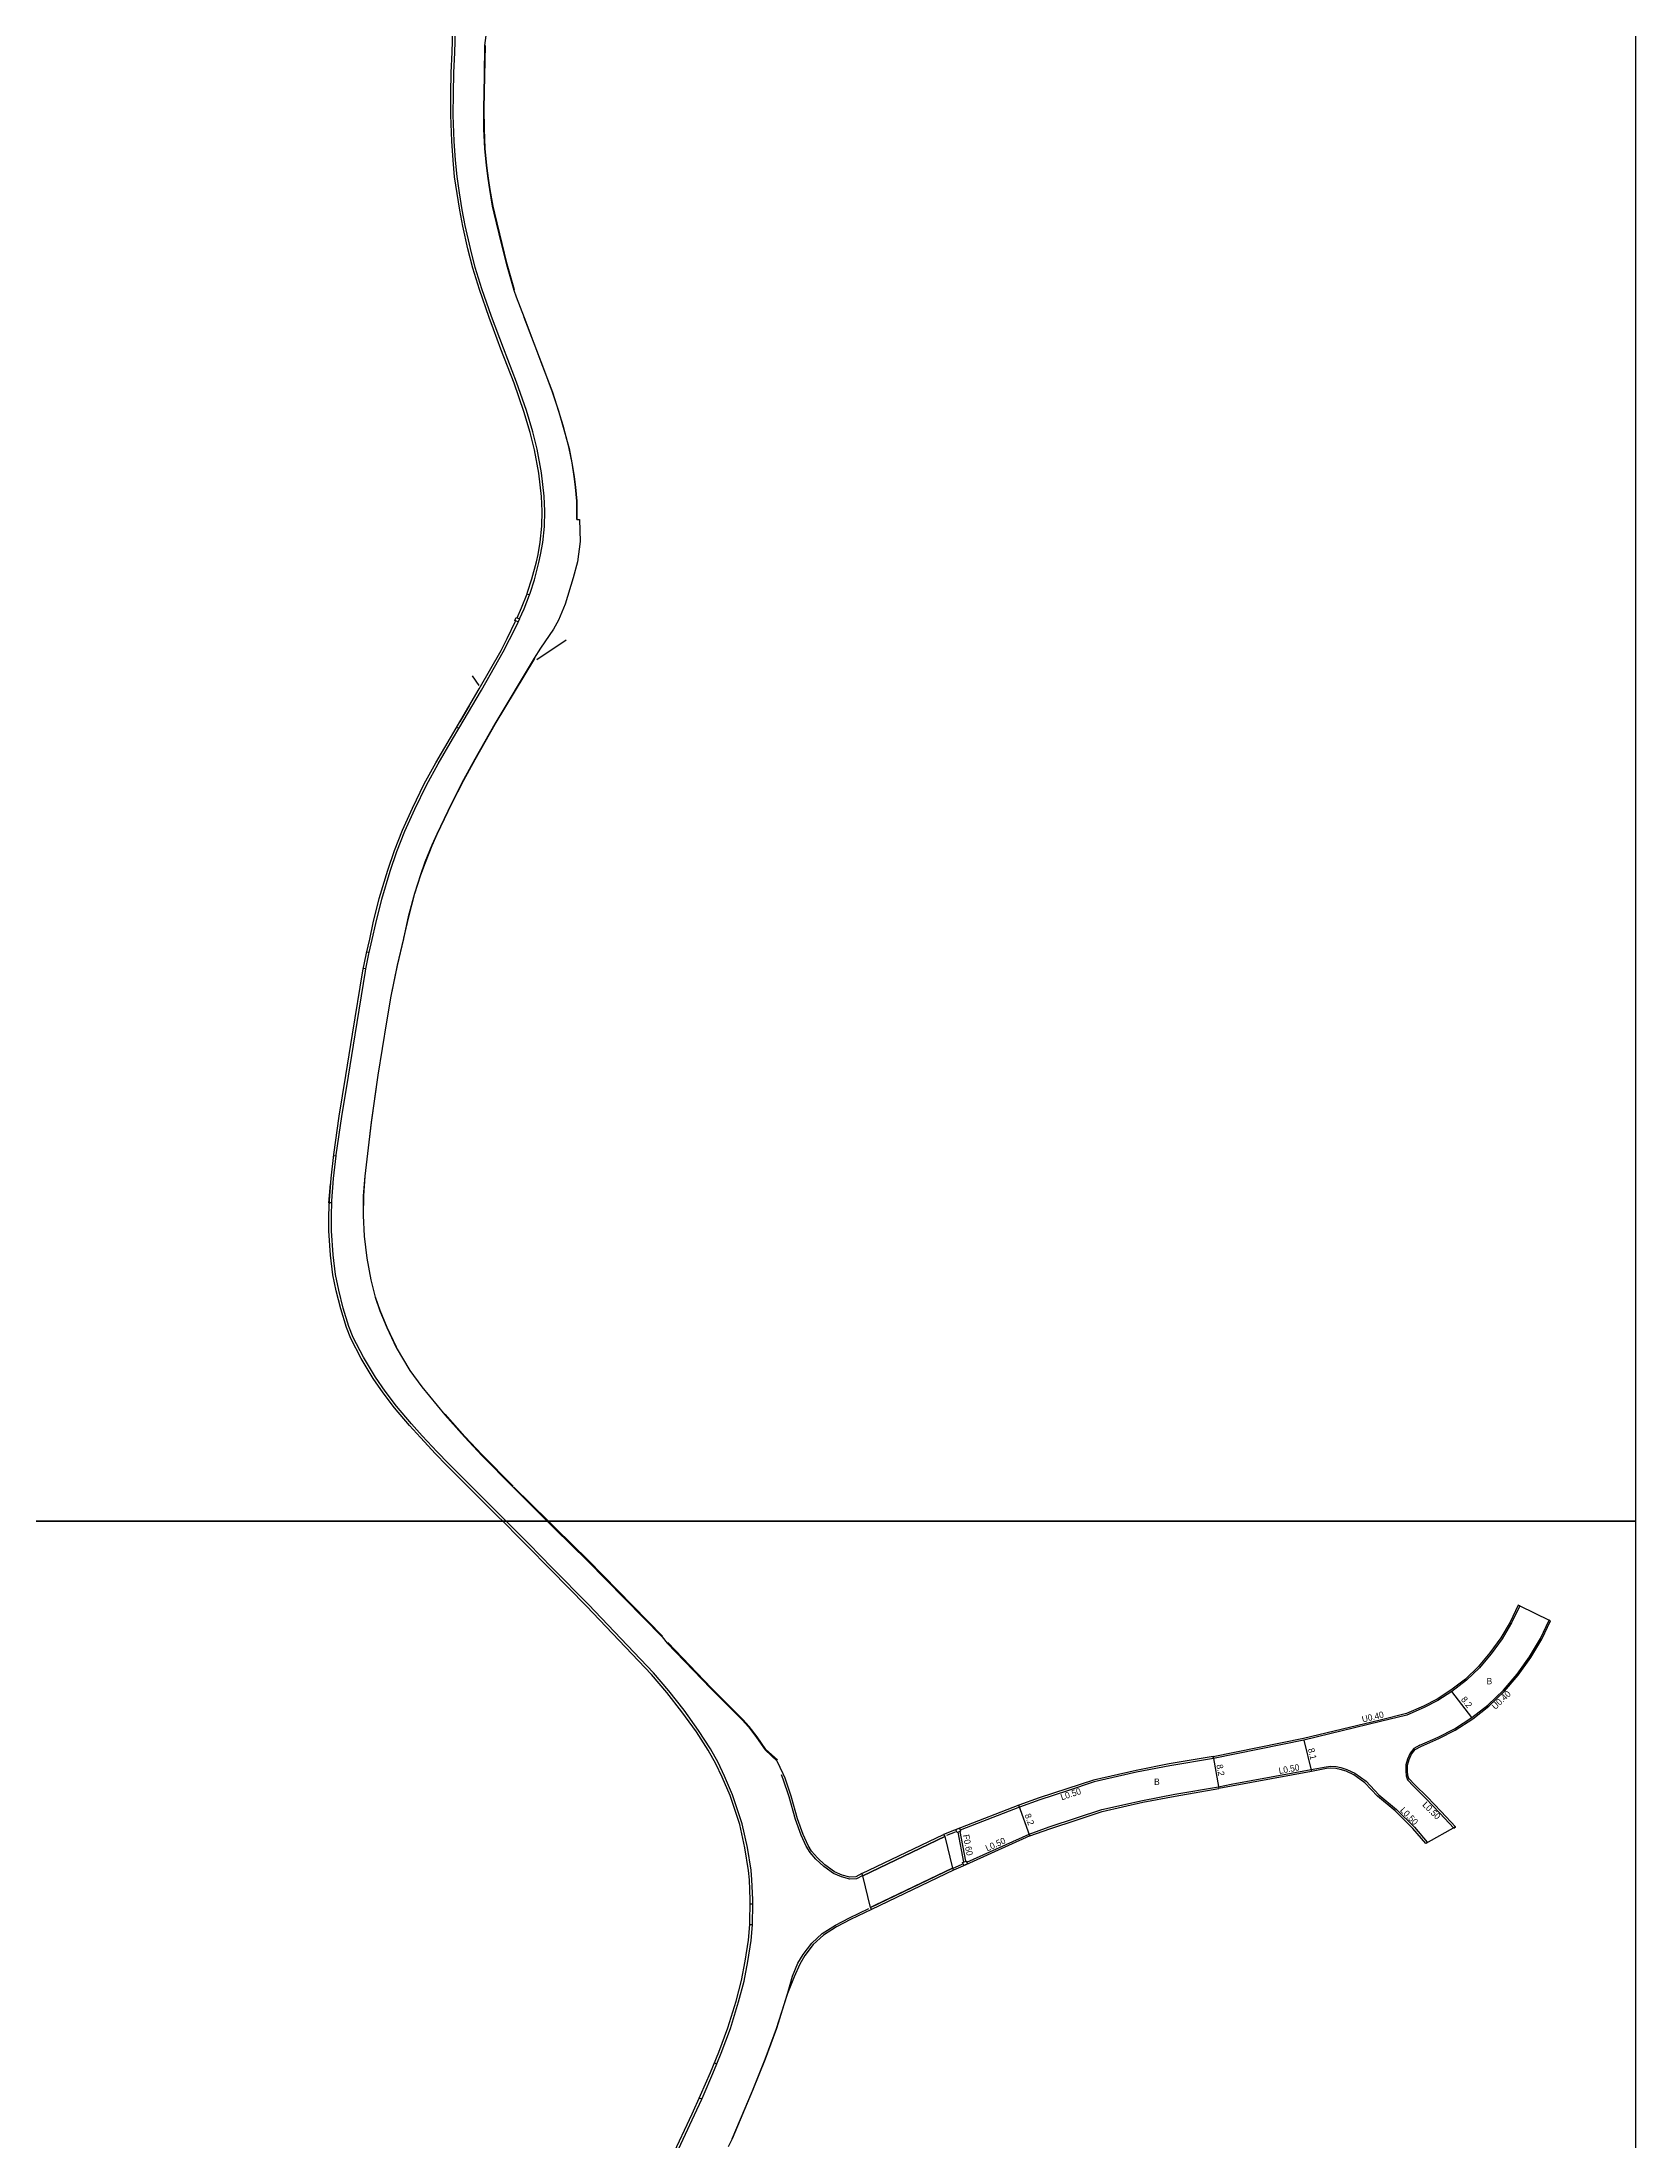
# Model space of a CAD drawing. Header units: metres. Extents: x 0 to 2400, y -93000 to -90000.
# Drawn here: x 2000 to 2400, y -91956 to -91429 of the extents above; entities that cross this region are included whole.
import ezdxf

# ---------------------------------------------------------------- set-up
doc = ezdxf.new("R2010")
doc.units = ezdxf.units.M
doc.header["$LTSCALE"] = 2.5
for name, color, linetype in [('側溝・桝', 7, 'Continuous'), ('図郭', 7, 'Continuous'), ('幅員', 7, 'Continuous'), ('歩道・分離帯・安全施設', 7, 'Continuous'), ('舗装', 7, 'Continuous'), ('道路', 7, 'Continuous')]:
    doc.layers.add(name, color=color, linetype=linetype)
doc.styles.get("Standard").update_dxf_attribs({"font": ''})
doc.styles.get('Standard').set_extended_font_data('@MS PGothic')

msp = doc.modelspace()

# ---------------------------------------------------------------- linework, layer by layer
at = {"layer": '側溝・桝'}
for points in [[(2121.72, -91567.24), (2122.32, -91567.48), (2122.48, -91567.07), (2123.57, -91563.7), (2124.69, -91559.37), (2125.13, -91557.5), (2125.66, -91554.36), (2126.07, -91550.33), (2126.18, -91546.54), (2126.02, -91542.75), (2125.36, -91536.91), (2124.24, -91530.94), (2123.16, -91526.62), (2121.54, -91521.29), (2119.07, -91514.16), (2115.78, -91505.63), (2112.8, -91497.7), (2110.37, -91490.72), (2108.74, -91485.34), (2107.49, -91480.56), (2106.22, -91474.86), (2105.47, -91470.88), (2104.8, -91466.66), (2104.18, -91462.5), (2103.8, -91458.4), (2103.47, -91453.65), (2103.22, -91447.12), (2103.24, -91441.6), (2103.36, -91436.5), (2103.56, -91431.38), (2103.78, -91425.82)], [(2119.83, -91573.55), (2120.96, -91571.01), (2122.32, -91567.48)], [(2104.61, -91601.01), (2110.26, -91591.41), (2115.76, -91581.82), (2117.35, -91578.72), (2119.45, -91574.41), (2119.5, -91574.31)], [(2081.49, -91657.11), (2082.12, -91657.26), (2082.87, -91654.02), (2083.77, -91650), (2085.26, -91643.84), (2087.39, -91636.82), (2089.03, -91631.91), (2091.03, -91626.78), (2093.54, -91621.32), (2096.46, -91615.26), (2099.44, -91609.95), (2103.03, -91603.69), (2104.61, -91601.01), (2104.05, -91600.68)], [(2081.29, -91661.39), (2082.05, -91657.56), (2082.12, -91657.26)], [(2073.17, -91708.21), (2073.82, -91708.28), (2073.85, -91708.05), (2075.25, -91698.45), (2076.9, -91688.26), (2078.55, -91677.88), (2081.18, -91661.96), (2081.29, -91661.39), (2080.65, -91661.26)], [(2072.74, -91720.07), (2072.76, -91719.55), (2073.18, -91713.94), (2073.82, -91708.28)], [(2116.52, -91800), (2114.92, -91798.38), (2101.99, -91785.47), (2099.2, -91782.6), (2095.44, -91778.53), (2092.75, -91775.51), (2088.98, -91771.11), (2086.11, -91767.35), (2083.66, -91763.79), (2080.66, -91758.79), (2078.12, -91753.84), (2077.02, -91751.15), (2075.58, -91746.48), (2074.49, -91741.98), (2073.66, -91738.04), (2073.04, -91733.12), (2072.66, -91727.1), (2072.63, -91723.1), (2072.74, -91720.07), (2072.09, -91720.04)], [(2177.7, -91896), (2178.35, -91895.99), (2178.36, -91894.94), (2178.15, -91889.93), (2177.92, -91887.54), (2177.04, -91881.82), (2175.73, -91875.93), (2173.26, -91868.6), (2171.3, -91863.94), (2169.67, -91860.54), (2167.75, -91857.08), (2164.78, -91852.47), (2161.12, -91847.42), (2157.31, -91842.53), (2153.43, -91838.03), (2137.14, -91820.84), (2128.03, -91811.65), (2122.13, -91805.66), (2116.52, -91800)], [(2370.83, -91821.24), (2370.47, -91821.07), (2368.41, -91825.32), (2366.08, -91829.25), (2363.36, -91833.04), (2360.47, -91836.46), (2357.18, -91839.6), (2353.57, -91842.41), (2350.11, -91844.65), (2346.7, -91846.4), (2342.4, -91848.26), (2335.79, -91849.88), (2316.59, -91854.54), (2293.92, -91859.1)], [(2343.03, -91864.54), (2342.76, -91863.8), (2342.63, -91862.59), (2342.66, -91861.18), (2343.07, -91859.79), (2343.7, -91858.4), (2344.55, -91857.29), (2345.97, -91856.52), (2350.54, -91854.54), (2354.64, -91852.44), (2359.07, -91849.53), (2363.07, -91846.42), (2367.04, -91842.63), (2370.46, -91838.57), (2373.61, -91834.19), (2376.35, -91829.59), (2378.57, -91824.99), (2378.21, -91824.81)], [(2293.99, -91859.5), (2282.98, -91861.38), (2274.68, -91862.99), (2264.01, -91865.41), (2257.35, -91867.61), (2250.42, -91869.88), (2245.31, -91871.71), (2230.43, -91877.48)], [(2295.2, -91866.59), (2298.43, -91866), (2318.45, -91862.32), (2322.25, -91861.57), (2323.45, -91861.48), (2324.75, -91861.53), (2325.91, -91861.8), (2327.47, -91862.25), (2329.44, -91863.19), (2332.26, -91865.22), (2335.44, -91868.62), (2339.94, -91872.28), (2344.39, -91876.77), (2347.63, -91880.5), (2347.25, -91880.83)], [(2232.07, -91885.53), (2247.72, -91878.5), (2252.76, -91876.69), (2259.6, -91874.45), (2265.94, -91872.35), (2276.16, -91870.03), (2284.27, -91868.46), (2295.2, -91866.59)], [(2342.67, -91864.88), (2344.15, -91866.44), (2347.28, -91869.53), (2350.78, -91873.2), (2354.3, -91876.99), (2354.67, -91876.65)], [(2229.86, -91878.02), (2231.28, -91885.55)], [(2231.84, -91885.3), (2230.43, -91877.8)], [(2178.28, -91901.23), (2178.29, -91901.18), (2178.35, -91895.99)], [(2168.71, -91935.92), (2169.31, -91936.17), (2170.42, -91933.44), (2172.74, -91927.3), (2174.78, -91920.58), (2176.19, -91915.4), (2177.12, -91910.47), (2177.96, -91905.18), (2178.28, -91901.23), (2177.63, -91901.23)], [(2165.55, -91945), (2165.88, -91944.29), (2168.34, -91938.55), (2169.31, -91936.17)], [(2099.5, -92080.29), (2103.21, -92074.67), (2104.64, -92072.22), (2110, -92061.91), (2114.74, -92052.55), (2119.85, -92042.38), (2128.09, -92025.38), (2132.47, -92015.94), (2137.11, -92005.94), (2144.15, -91990.84), (2153.26, -91971.37), (2158.62, -91959.86), (2163.72, -91948.96), (2165.55, -91945), (2164.96, -91944.73)]]:
    msp.add_lwpolyline(points, dxfattribs=at)
for points in [[(2118.69, -91573.94), (2119.02, -91573.19), (2119.83, -91573.55), (2119.5, -91574.31)], [(2230.25, -91877.01), (2230.43, -91877.48), (2230.53, -91877.76), (2230.43, -91877.8), (2229.86, -91878.02), (2229.6, -91878.12), (2229.31, -91877.37)], [(2231.36, -91886.39), (2231.03, -91885.66), (2231.28, -91885.55), (2231.84, -91885.3), (2231.94, -91885.25), (2232.07, -91885.53), (2232.27, -91885.98)]]:
    msp.add_lwpolyline(points, close=True, dxfattribs=at)
at = {"layer": '図郭'}
for points in [[(1600, -91800), (2400, -91800), (2400, -91200), (1600, -91200)], [(1600, -92400), (2400, -92400), (2400, -91800), (1600, -91800)]]:
    msp.add_lwpolyline(points, close=True, dxfattribs=at)
at = {"layer": '幅員'}
for points in [[(2358.84, -91849.21), (2353.8, -91842.73)], [(2316.67, -91854.93), (2318.54, -91862.81)], [(2293.9, -91859), (2295.28, -91867.09)], [(2247.91, -91878.96), (2245.14, -91871.24)]]:
    msp.add_lwpolyline(points, dxfattribs=at)
at = {"layer": '歩道・分離帯・安全施設'}
for points in [[(2118.6, -91490.96), (2116.77, -91484.56), (2115.45, -91479.33), (2113.61, -91471.7), (2113.2, -91469.95), (2112.48, -91465.8), (2112.05, -91462.96), (2111.64, -91459.74), (2111.25, -91455.47), (2111, -91450.61), (2110.96, -91445.53), (2111.14, -91437.27), (2111.29, -91429.65)], [(2134.24, -91548.59), (2134.23, -91544.01), (2133.89, -91540.5), (2133.57, -91537.8), (2133.02, -91534.4), (2132.3, -91530.79), (2131.69, -91528.41), (2130.74, -91524.91), (2129.66, -91521.41), (2128.11, -91516.66), (2125.65, -91510.12), (2121.01, -91497.89)], [(2124.17, -91583.76), (2131.5, -91578.77)], [(2090.82, -91653.67), (2092.03, -91648.34), (2093.57, -91642.49), (2095.08, -91637.8), (2096.22, -91634.64), (2097.91, -91630.38), (2099.15, -91627.58), (2102.84, -91619.89), (2105.85, -91614), (2108.69, -91608.83), (2113.71, -91599.93), (2123.64, -91583.49)], [(2107.94, -91587.83), (2109.64, -91590.26)], [(2107.23, -91595.38), (2104.89, -91599.4)], [(2088.97, -91756.32), (2086.59, -91751.33), (2084.85, -91747.12), (2083.73, -91743.76), (2082.59, -91739.41), (2081.59, -91733.97), (2080.95, -91728.42), (2080.69, -91723.28), (2080.73, -91718.34), (2081.11, -91713.37), (2081.73, -91707.7), (2082.69, -91699.88), (2084.34, -91688.04), (2086.53, -91674.66), (2087.66, -91668.21), (2089.22, -91660.49), (2090.79, -91653.84)], [(2072.28, -91715.29), (2071.9, -91720.19)], [(2118.26, -91791.19), (2110.47, -91783.34), (2106.13, -91778.71), (2101.21, -91773.12)], [(2127.11, -91800), (2118.43, -91791.39)], [(2155.74, -91828.83), (2137.04, -91809.79), (2128.87, -91801.75), (2127.11, -91800)], [(2184.6, -91859.84), (2181.65, -91857.26), (2179.44, -91854.11), (2177.43, -91851.48), (2175.85, -91849.71), (2167.98, -91841.85), (2157.04, -91830.41)], [(2205.94, -91888.85), (2204.38, -91889.72), (2202.69, -91889.79), (2200.6, -91889.24), (2198.66, -91888.36), (2196.17, -91886.63), (2194.21, -91884.8), (2192.73, -91883.1), (2191.8, -91881.56), (2190.53, -91878.8), (2189.12, -91874.82), (2187.51, -91869.16), (2186.02, -91864.68), (2185.53, -91863.6)], [(2229.17, -91877.97), (2226.94, -91878.83)], [(2228.52, -91887.12), (2230.89, -91886.05)], [(2188.3, -91914.12), (2189.7, -91910.9), (2191.03, -91908.68), (2193.18, -91905.89), (2195.81, -91903.46), (2199.09, -91901.34), (2202.65, -91899.51), (2207.5, -91897.2)], [(2173.19, -91954.99), (2178.3, -91942.88), (2181.51, -91934.95), (2184.35, -91927.25), (2186.96, -91918.94), (2188.3, -91914.12)]]:
    msp.add_lwpolyline(points, dxfattribs=at)
at = {"layer": '道路'}
for points in [[(2111.89, -91423.41), (2111.08, -91429.65), (2110.93, -91437.26), (2110.75, -91445.53), (2110.79, -91450.61), (2111.04, -91455.49), (2111.43, -91459.76), (2111.84, -91462.99), (2112.28, -91465.83), (2112.99, -91470), (2113.4, -91471.75), (2115.25, -91479.38), (2116.57, -91484.62), (2118.39, -91491.02), (2118.99, -91492.76), (2120.97, -91497.91), (2125.61, -91510.14), (2128.08, -91516.67), (2129.63, -91521.42), (2130.7, -91524.92), (2131.66, -91528.42), (2132.27, -91530.8), (2132.99, -91534.41), (2133.53, -91537.8), (2133.85, -91540.5), (2134.2, -91544.01), (2134.2, -91548.59), (2134.86, -91548.57), (2135.04, -91554.16), (2134.41, -91559.26), (2133.32, -91563.28), (2131.27, -91569.83), (2129.65, -91573.88), (2128.33, -91576.12), (2125.06, -91580.92), (2123.54, -91583.43), (2113.61, -91599.87), (2108.59, -91608.77), (2105.75, -91613.95), (2102.74, -91619.84), (2099.05, -91627.53), (2097.8, -91630.34), (2096.11, -91634.6), (2094.97, -91637.77), (2093.46, -91642.46), (2091.92, -91648.31), (2090.71, -91653.72), (2089.13, -91660.47), (2087.56, -91668.19), (2086.44, -91674.64), (2084.24, -91688.02), (2082.59, -91699.86), (2081.64, -91707.69), (2081.01, -91713.36), (2080.63, -91718.34), (2080.59, -91723.28), (2080.85, -91728.43), (2081.49, -91733.99), (2082.5, -91739.43), (2083.64, -91743.79), (2084.75, -91747.15), (2086.5, -91751.37), (2088.88, -91756.36), (2092.32, -91762.15), (2095.33, -91766.27), (2101.08, -91773.24), (2106, -91778.83), (2110.34, -91783.46), (2118.23, -91791.41), (2126.8, -91800)], [(2113.3, -91500.88), (2112.19, -91497.92), (2109.75, -91490.92), (2108.12, -91485.51), (2106.86, -91480.71), (2105.58, -91474.99), (2104.83, -91470.99), (2104.16, -91466.76), (2103.53, -91462.57), (2103.15, -91458.45), (2102.82, -91453.69), (2102.57, -91447.14), (2102.59, -91441.59), (2102.71, -91436.48), (2102.91, -91431.35), (2103.13, -91425.79)], [(2121.72, -91567.24), (2121.87, -91566.86), (2122.95, -91563.52), (2124.06, -91559.21), (2124.49, -91557.37), (2125.02, -91554.27), (2125.42, -91550.29), (2125.53, -91546.55), (2125.37, -91542.8), (2124.71, -91537), (2123.61, -91531.08), (2122.54, -91526.79), (2120.92, -91521.49), (2118.46, -91514.39), (2115.17, -91505.86), (2113.3, -91500.88)], [(2118.9, -91574.04), (2118.69, -91573.94), (2119.02, -91573.19), (2119.24, -91573.29), (2120.36, -91570.76), (2121.72, -91567.24)], [(2115.61, -91800), (2114.46, -91798.84), (2101.53, -91785.93), (2098.73, -91783.04), (2094.96, -91778.97), (2092.26, -91775.94), (2088.47, -91771.52), (2085.59, -91767.73), (2083.11, -91764.14), (2080.09, -91759.11), (2077.53, -91754.11), (2076.41, -91751.37), (2074.96, -91746.66), (2073.85, -91742.13), (2073.02, -91738.15), (2072.4, -91733.18), (2072.01, -91727.13), (2071.98, -91723.09), (2072.11, -91719.52), (2072.53, -91713.88), (2073.2, -91707.97), (2074.61, -91698.36), (2076.26, -91688.16), (2077.91, -91677.78), (2080.54, -91661.84), (2081.42, -91657.42), (2082.23, -91653.88), (2083.14, -91649.85), (2084.63, -91643.67), (2086.77, -91636.62), (2088.42, -91631.69), (2090.43, -91626.52), (2092.95, -91621.04), (2095.89, -91614.96), (2098.87, -91609.63), (2102.47, -91603.37), (2109.7, -91591.08), (2115.19, -91581.51), (2116.77, -91578.43), (2118.86, -91574.13), (2118.9, -91574.04)], [(2119.87, -91804.3), (2115.61, -91800)], [(2126.8, -91800), (2128.7, -91801.91), (2136.91, -91809.91), (2155.61, -91828.95), (2156.91, -91830.54), (2167.85, -91841.97), (2175.71, -91849.83), (2177.29, -91851.59), (2179.3, -91854.22), (2181.5, -91857.36), (2184.51, -91860.21)], [(2158.03, -91959.58), (2163.13, -91948.68), (2165.28, -91944.03), (2167.74, -91938.3), (2169.82, -91933.21), (2172.12, -91927.09), (2174.16, -91920.4), (2175.56, -91915.26), (2176.48, -91910.36), (2177.32, -91905.1), (2177.64, -91901.15), (2177.71, -91894.95), (2177.5, -91889.97), (2177.28, -91887.62), (2176.4, -91881.94), (2175.1, -91876.1), (2172.65, -91868.83), (2170.71, -91864.21), (2169.09, -91860.84), (2167.19, -91857.41), (2164.24, -91852.84), (2160.6, -91847.81), (2156.8, -91842.94), (2152.95, -91838.46), (2136.67, -91821.29), (2127.57, -91812.11), (2121.67, -91806.11), (2119.87, -91804.3)], [(2370.83, -91821.24), (2368.77, -91825.51), (2366.41, -91829.47), (2363.67, -91833.28), (2360.76, -91836.73), (2357.44, -91839.9), (2353.8, -91842.73), (2350.31, -91844.99), (2346.87, -91846.76), (2342.53, -91848.64)], [(2345.79, -91856.16), (2350.37, -91854.18), (2354.44, -91852.09), (2358.84, -91849.21), (2362.8, -91846.12), (2366.75, -91842.35), (2370.14, -91838.33), (2373.28, -91833.97), (2376, -91829.4), (2378.21, -91824.81)], [(2370.83, -91821.24), (2378.21, -91824.81)], [(2342.53, -91848.64), (2335.88, -91850.27), (2316.67, -91854.93), (2293.99, -91859.5), (2293.92, -91859.1), (2293.9, -91859)], [(2345.79, -91856.16), (2344.29, -91856.98), (2343.36, -91858.2), (2342.69, -91859.65), (2342.26, -91861.12), (2342.23, -91862.6), (2342.36, -91863.84), (2342.67, -91864.88)], [(2205.96, -91888.96), (2205.7, -91888.41), (2204.24, -91889.23), (2202.75, -91889.28), (2200.77, -91888.77), (2198.91, -91887.92), (2196.48, -91886.24), (2194.57, -91884.45), (2193.13, -91882.81), (2192.25, -91881.33), (2191, -91878.61), (2189.59, -91874.67), (2187.98, -91869.01), (2186.49, -91864.49), (2185.98, -91863.39), (2184.51, -91860.21)], [(2293.9, -91859), (2282.89, -91860.88), (2274.57, -91862.5), (2263.88, -91864.93), (2257.19, -91867.13), (2250.25, -91869.41), (2245.14, -91871.24)], [(2347.25, -91880.83), (2344.03, -91877.11), (2339.6, -91872.65), (2335.1, -91868.98), (2331.93, -91865.6), (2329.18, -91863.62), (2327.29, -91862.72), (2325.79, -91862.28), (2324.68, -91862.03), (2323.46, -91861.98), (2322.31, -91862.06), (2318.54, -91862.81), (2298.52, -91866.49), (2295.28, -91867.09)], [(2247.91, -91878.96), (2252.92, -91877.16), (2259.76, -91874.92), (2266.07, -91872.84), (2276.26, -91870.52), (2284.36, -91868.95), (2295.28, -91867.09)], [(2354.67, -91876.65), (2351.14, -91872.86), (2347.63, -91869.18), (2344.5, -91866.09), (2343.03, -91864.54), (2342.67, -91864.88)], [(2245.14, -91871.24), (2230.53, -91876.9), (2228.99, -91877.5), (2226.26, -91878.56), (2226.52, -91879.1), (2205.96, -91888.96)], [(2247.91, -91878.96), (2232.71, -91885.78), (2231.1, -91886.51), (2228.73, -91887.57), (2228.47, -91887.03), (2209.07, -91896.34), (2207.91, -91896.89), (2208.17, -91897.43), (2202.87, -91899.96), (2199.34, -91901.77), (2196.12, -91903.86), (2193.55, -91906.23), (2191.44, -91908.96), (2190.15, -91911.13), (2188.76, -91914.32)], [(2205.7, -91888.41), (2226.26, -91878.56)], [(2226.52, -91879.1), (2205.96, -91888.96)], [(2226.26, -91878.56), (2226.52, -91879.1)], [(2354.67, -91876.65), (2347.25, -91880.83)], [(2205.96, -91888.96), (2205.7, -91888.41)], [(2207.91, -91896.89), (2228.47, -91887.03)], [(2228.73, -91887.57), (2208.17, -91897.43)], [(2228.47, -91887.03), (2228.73, -91887.57)], [(2208.17, -91897.43), (2207.91, -91896.89)], [(2188.76, -91914.32), (2186.94, -91918.93), (2184.33, -91927.24), (2181.49, -91934.95), (2178.28, -91942.87), (2173.17, -91954.98), (2172.18, -91956.97)]]:
    msp.add_lwpolyline(points, dxfattribs=at)
msp.add_lwpolyline([(2205.96, -91888.96), (2226.52, -91879.1), (2228.47, -91887.03), (2209.07, -91896.34), (2207.91, -91896.89)], close=True, dxfattribs=at)

# ---------------------------------------------------------------- texts
at = {"layer": '側溝・桝'}
for s, rotation, p in [('U0.40', 43.6949, (2364.7, -91847.36)), ('U0.40', 13.6255, (2331.42, -91850.51)), ('L0.50', 10.4204, (2310.49, -91863.41)), ('L0.50', 18.1717, (2255.91, -91870.02)), ('L0.50', 314.827, (2340.66, -91872.65)), ('L0.50', 315.3593, (2346.28, -91871.3)), ('F0.60', 280.6695, (2231.07, -91878.74)), ('L0.50', 24.1839, (2237.2, -91882.86))]:
    msp.add_text(s, height=1.6, rotation=rotation, dxfattribs=at).set_placement(p)
at = {"layer": '幅員'}
for s, rotation, p in [('8.2', 307.8621, (2355.98, -91844.74)), ('8.1', 283.3099, (2317.68, -91857.12)), ('8.2', 279.6857, (2294.72, -91861.13)), ('8.2', 289.7276, (2246.55, -91873.69))]:
    msp.add_text(s, height=1.6, rotation=rotation, dxfattribs=at).set_placement(p)
at = {"layer": '舗装'}
for p in [(2362.52, -91840.89), (2279.08, -91866.14)]:
    msp.add_text('B', height=1.6, dxfattribs=at).set_placement(p)

doc.saveas('drawing.dxf')
